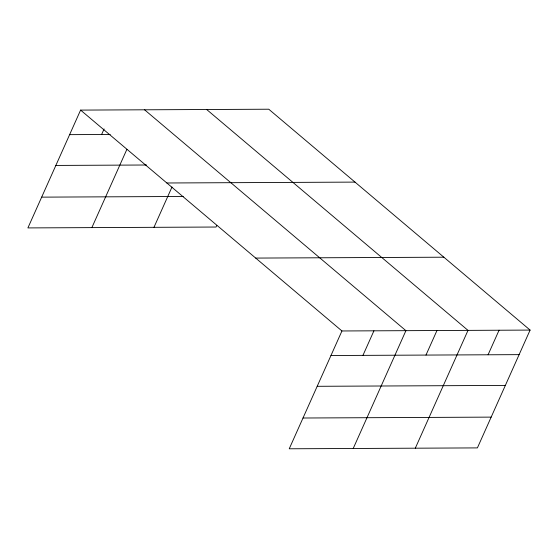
<?xml version="1.0" encoding="UTF-8"?>
<svg xmlns="http://www.w3.org/2000/svg" width="558" height="558" viewBox="0 0 558 558"><rect width="100%" height="100%" fill="white"/><g stroke="black" fill="none" stroke-linecap="round" stroke-linejoin="round"><path stroke-width="0.84" d="M530.1 330.085L341.942 330.971L289.239 448.785L477.397 447.9L530.1 330.085L268.761 109.215L80.603 110.1L27.9 227.915L216.058 227.029L216.762 225.453M101.605 134.506L104.088 128.961M91.875 227.615L126.882 149.349M153.966 227.322L171.99 187.035M362.944 355.376L373.93 330.817M353.214 448.486L405.917 330.671L144.578 109.8M425.977 355.076L436.963 330.524M415.305 448.193L468.009 330.378L206.669 109.508M488.069 354.783L499.054 330.231M69.617 134.652L110.247 134.464M55.849 165.433L146.559 165.001M166.842 182.989L355 182.103M41.669 197.141L183.254 196.472M255.704 258.082L443.854 257.196M330.957 355.523L519.114 354.637M317.195 386.303L505.353 385.411M303.008 418.012L491.166 417.119M80.603 110.1L341.942 330.971"/></g></svg>
